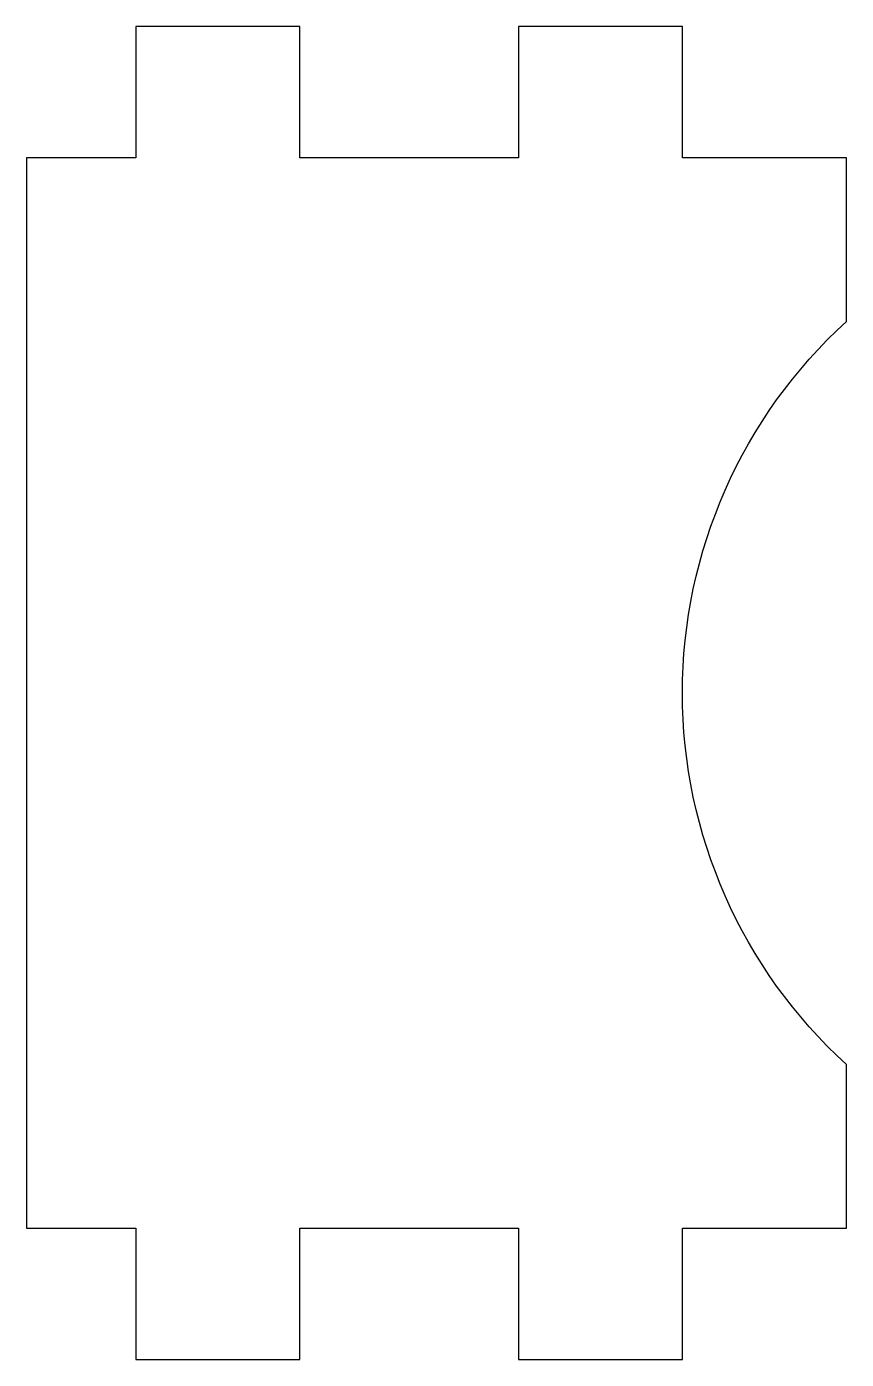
# Model space of a CAD drawing. Header units: millimetres. Extents: x 0 to 75, y -12 to 110.
import ezdxf

# ---------------------------------------------------------------- set-up
doc = ezdxf.new("R2010")
doc.units = ezdxf.units.MM

msp = doc.modelspace()

# ---------------------------------------------------------------- linework, layer by layer
msp.add_lwpolyline([(75, 83), (75, 98), (60, 98), (60, 110), (45, 110), (45, 98), (25, 98), (25, 110), (10, 110), (10, 98), (0, 98), (0, 0), (10, 0), (10, -12), (25, -12), (25, 0), (45, 0), (45, -12), (60, -12), (60, 0), (75, 0), (75, 15, -0.441176)], format="xyb", close=True)

doc.saveas('drawing.dxf')
